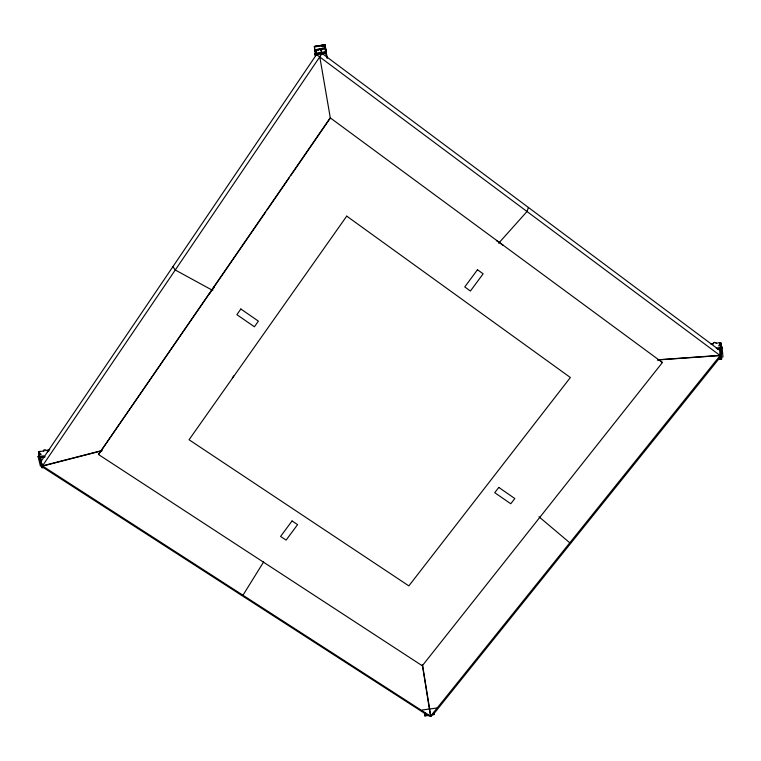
<?xml version="1.0" encoding="UTF-8"?>
<svg xmlns="http://www.w3.org/2000/svg" width="761" height="761" viewBox="0 0 761 761"><rect width="100%" height="100%" fill="white"/><g stroke="black" fill="none" stroke-linecap="round" stroke-linejoin="round"><path stroke-width="1.14" d="M314.483 47.61L315.454 55.724M720.182 355.568L720.382 350.802L322.303 53.584L319.506 56.771L720.182 355.568L657.456 359.972M322.103 46.83L325.308 46.288L325.109 44.947L314.388 46.507L314.531 47.496M101.955 450.56L42.35 465.884L42.264 466.864L428.082 715.568L430.802 716.358L422.517 664.876M39.249 455.363C36.576 448.695 42.293 453.137 44.176 450.036A3.263 0.694 -13.6 0 1 44.052 449.827L45.232 449.78A6.24 1.332 -13.7 0 1 45.708 450.027A3.187 0.685 -13.7 0 1 45.822 450.331L45.869 450.426A2.388 0.514 -13.7 0 1 45.888 450.683L48.818 449.675A3.472 0.742 -13.6 0 1 49.769 449.485M41.903 463.297L42.958 467.577L42.055 467.749L41.798 465.732L41.712 466.369M42.055 467.749L39.667 458.132L39.762 457.504L43.758 455.858L38.05 456.533L40.419 466.093L42.768 465.751M713.647 342.602L714.96 342.364A3.291 0.713 -5.3 0 1 714.874 342.612L715.254 342.811M528.448 207.43L527.012 211.51L498.655 243.216M263.639 561.932L242.959 595.235L241.437 595.321M42.264 466.179L319.782 56.847L316.414 54.706L40.837 461.727L42.264 466.179L101.869 450.778M98.502 454.517L330.207 117.822L662.422 362.512L422.279 665.77L98.502 454.517L265.76 211.9M267.111 209.941L289.323 177.665M290.664 175.705L329.713 118.982M232.371 377.884L233.732 375.944M430.555 716.234L720.315 355.349L721.019 356.215L433.152 714.608L430.555 716.234L422.317 664.753M38.05 456.533L39.448 454.831L41.151 454.346L40.124 453.375A13.298 2.854 -13.6 0 1 39.058 453.004M209.313 293.908L214.098 287.354L213.232 288.219M43.634 450.56L43.872 451.501M720.306 343.068C721.028 341.613 716.624 343.772 716.662 343.049M39.667 458.132L45.165 456.781M571.568 542.355L569.799 542.802L538.969 516.767M721.038 357.29L722.95 356.947L722.065 347.035L716.272 348.243L720.524 348.567L720.724 349.147L721.618 359.125L718.327 359.42M719.316 348.985L722.189 348.471M720.657 353.094L722.579 352.752M314.436 46.982L325.118 45.175L327.23 58.255M322.046 46.469L325.308 46.288M314.769 49.817L325.499 48L325.204 45.926M314.778 50.017L325.499 48M314.54 50.283L325.394 48.447L325.813 50.312L325.518 48.2M314.664 50.359L325.508 48.571M314.883 50.825L318.108 50.274M320.257 49.912L322.407 49.551M324.871 49.96L325.955 49.807M326.878 57.846L326.069 53.165L315.14 55.011L314.968 54.002L314.949 53.498L325.851 51.653L326.507 55.22L325.394 48.447M314.968 54.002L325.898 52.148L325.851 51.653M424.391 712.829L424.771 715.178L426.864 714.855M424.771 715.178L424.904 715.977L428.909 715.35M434.255 713.799L434.331 714.493L432.98 714.712L432.904 714.008M716.52 343.059L715.34 342.84M717.423 349.451L720.724 349.147M422.193 709.994L437.175 707.977M38.478 452.224L39.857 451.91L39.182 452.453A3.092 0.666 -13.7 0 0 39.058 453.004M657.58 359.81L720.315 355.349M713.314 343.839L710.46 343.772M719.944 343.059L720.248 343.363A3.12 0.685 -5.2 0 1 720.458 343.877A13.441 2.939 -5.4 0 1 719.468 344.59L718.669 345.884L720.391 345.808L722.065 347.035M713.78 342.707L713.856 342.726A6.316 1.379 -5.2 0 0 713.342 343.106A3.225 0.704 -5.3 0 0 713.285 343.449L713.247 343.553A2.416 0.523 -5.3 0 0 713.276 343.81M720.648 342.716L720.838 344.885M212.795 290.483L175.268 270.003L172.899 266.569M42.35 465.884L430.802 716.358M497.294 241.009L496.448 240.428L502.916 245.147L502.032 244.538M316.215 50.102L316.652 53.289M660.434 361.095L662.422 362.512M720.657 350.003L720.857 350.593M721.247 354.902L721.038 354.303L721.618 359.125M720.905 342.878L721.304 347.244M40.571 457.951L41.37 461.156M38.697 451.958L39.601 455.382M38.583 452.262L39.353 455.401M39.762 457.504L40.771 461.585M41.027 462.621L41.541 464.695M314.949 49.979L315.111 50.607M314.445 46.754L314.588 47.439M321.047 50.102L320.79 49.227L321.332 52.49M314.949 53.498L315.368 55.724M325.109 44.985L325.118 45.175M315.435 51.796L315.14 50.759M319.782 56.847L330.445 118.687M424.505 712.524L424.999 715.464L424.695 712.781M325.898 52.148L326.069 53.165M434.198 713.694L434.331 714.493M314.854 49.008L314.987 49.884M424.438 712.629L424.904 715.977M434.131 712.21L434.36 713.989M720.819 342.973L721.209 347.32M720.572 343.04L720.857 346.293M720.287 342.621L720.524 344.857M720.524 348.567L720.943 353.228M719.792 349.28L720.686 359.249M321.228 52.433L321.256 52.937M316.519 53.232L316.538 53.736M48.828 450.873A4.052 0.875 -13.6 0 1 49.17 450.712M47.534 451.958A8.637 1.874 -13.6 0 1 48.266 451.197M240.847 308.995L236.89 314.674L254.421 326.792L258.388 321.142L240.847 308.995M346.731 216.124L189.051 439.753L408.847 585.884L570.379 377.513L346.731 216.124M477.489 269.727L464.762 286.935L470.403 291.025L483.13 273.846L477.489 269.727M292.043 520.952L280.59 536.448L286.117 540.091L297.58 524.624L292.043 520.952M498.797 487.43L494.726 492.671L510.764 503.753L514.836 498.55L498.797 487.43M325.042 44.699L314.36 46.507L325.042 44.699"/></g></svg>
